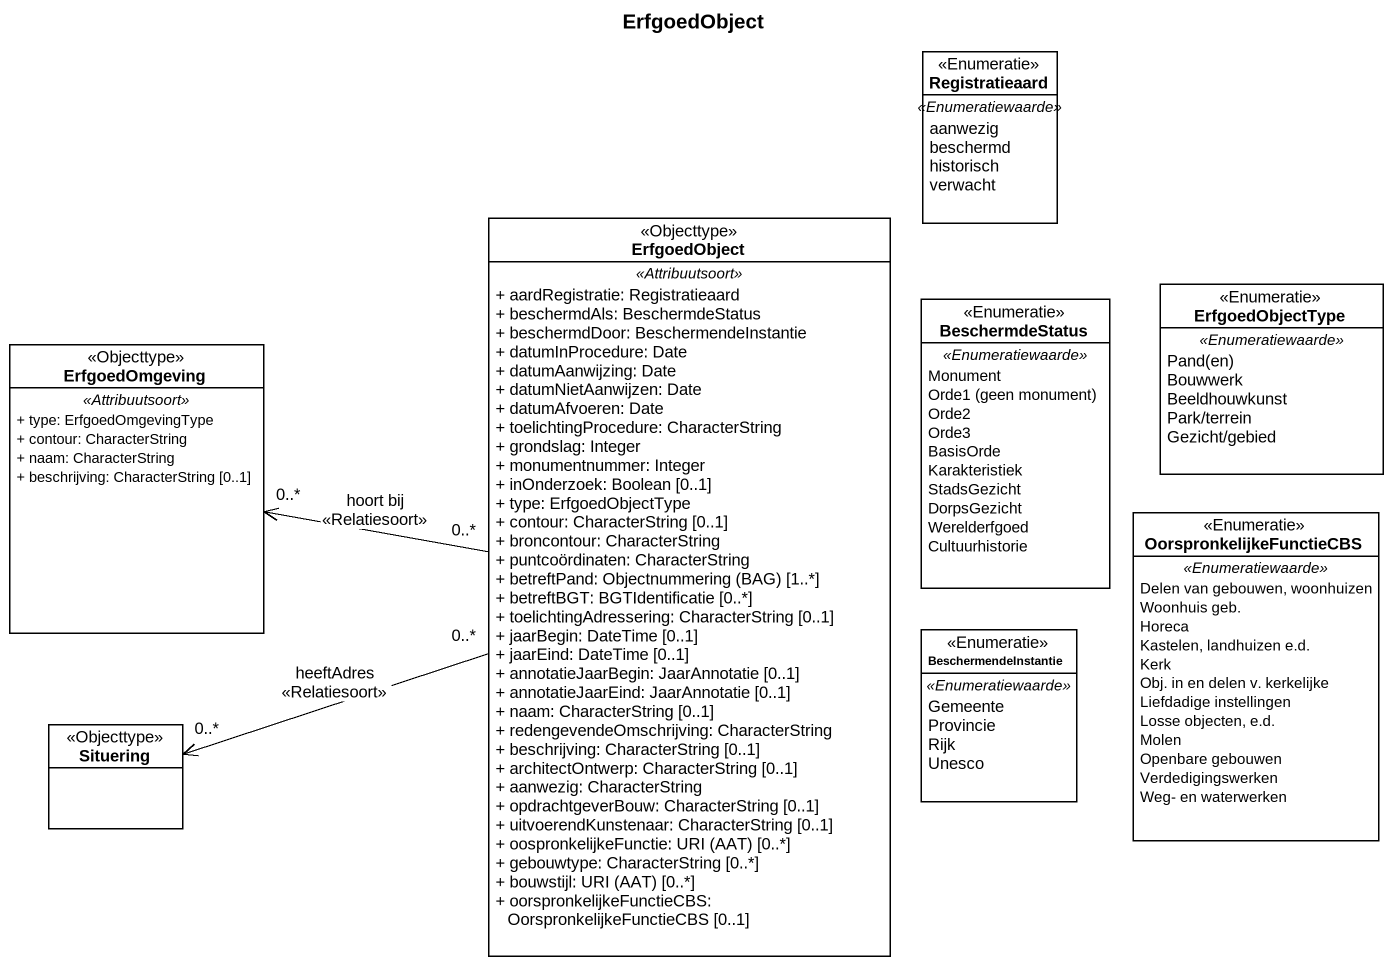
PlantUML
@startuml
title ErfgoedObject
hide circle
hide empty members
skinparam classAttributeIconSize 0
enum Registratieaard <<Enumeratie>> {
  .. <<Enumeratiewaarde>> ..
  aanwezig
  beschermd
  historisch
  verwacht
}
class ErfgoedObject <<Objecttype>> {
  .. <<Attribuutsoort>> ..
  + aardRegistratie: Registratieaard
  + beschermdAls: BeschermdeStatus
  + beschermdDoor: BeschermendeInstantie
  + datumInProcedure: Date
  + datumAanwijzing: Date
  + datumNietAanwijzen: Date
  + datumAfvoeren: Date
  + toelichtingProcedure: CharacterString
  + grondslag: Integer
  + monumentnummer: Integer
  + inOnderzoek: Boolean [0..1]
  + type: ErfgoedObjectType
  + contour: CharacterString [0..1]
  + broncontour: CharacterString
  + puntcoördinaten: CharacterString
  {field} + betreftPand: Objectnummering (BAG) [1..*]
  + betreftBGT: BGTIdentificatie [0..*]
  + toelichtingAdressering: CharacterString [0..1]
  + jaarBegin: DateTime [0..1]
  + jaarEind: DateTime [0..1]
  + annotatieJaarBegin: JaarAnnotatie [0..1]
  + annotatieJaarEind: JaarAnnotatie [0..1]
  + naam: CharacterString [0..1]
  + redengevendeOmschrijving: CharacterString
  + beschrijving: CharacterString [0..1]
  + architectOntwerp: CharacterString [0..1]
  + aanwezig: CharacterString
  + opdrachtgeverBouw: CharacterString [0..1]
  + uitvoerendKunstenaar: CharacterString [0..1]
  {field} + oospronkelijkeFunctie: URI (AAT) [0..*]
  + gebouwtype: CharacterString [0..*]
  {field} + bouwstijl: URI (AAT) [0..*]
  + oorspronkelijkeFunctieCBS: OorspronkelijkeFunctieCBS [0..1]
}
enum ErfgoedObjectType <<Enumeratie>> {
  .. <<Enumeratiewaarde>> ..
  {field} Pand(en)
  Bouwwerk
  Beeldhouwkunst
  Park/terrein
  Gezicht/gebied
}
class ErfgoedOmgeving <<Objecttype>> {
  .. <<Attribuutsoort>> ..
  + type: ErfgoedOmgevingType
  + contour: CharacterString
  + naam: CharacterString
  + beschrijving: CharacterString [0..1]
}
enum BeschermdeStatus <<Enumeratie>> {
  .. <<Enumeratiewaarde>> ..
  Monument
  {field} Orde1 (geen monument)
  Orde2
  Orde3
  BasisOrde
  Karakteristiek
  StadsGezicht
  DorpsGezicht
  Werelderfgoed
  Cultuurhistorie
}
enum OorspronkelijkeFunctieCBS <<Enumeratie>> {
  .. <<Enumeratiewaarde>> ..
  Delen van gebouwen, woonhuizen
  Woonhuis geb.
  Horeca
  Kastelen, landhuizen e.d.
  Kerk
  Obj. in en delen v. kerkelijke
  Liefdadige instellingen
  Losse objecten, e.d.
  Molen
  Openbare gebouwen
  Verdedigingswerken
  Weg- en waterwerken
}
enum BeschermendeInstantie <<Enumeratie>> {
  .. <<Enumeratiewaarde>> ..
  Gemeente
  Provincie
  Rijk
  Unesco
}
class Situering <<Objecttype>>
ErfgoedObject "0..*" -left-> "0..*" ErfgoedOmgeving : hoort bij\n<<Relatiesoort>>
ErfgoedObject "0..*" -left-> "0..*" Situering : heeftAdres\n<<Relatiesoort>>
@enduml
